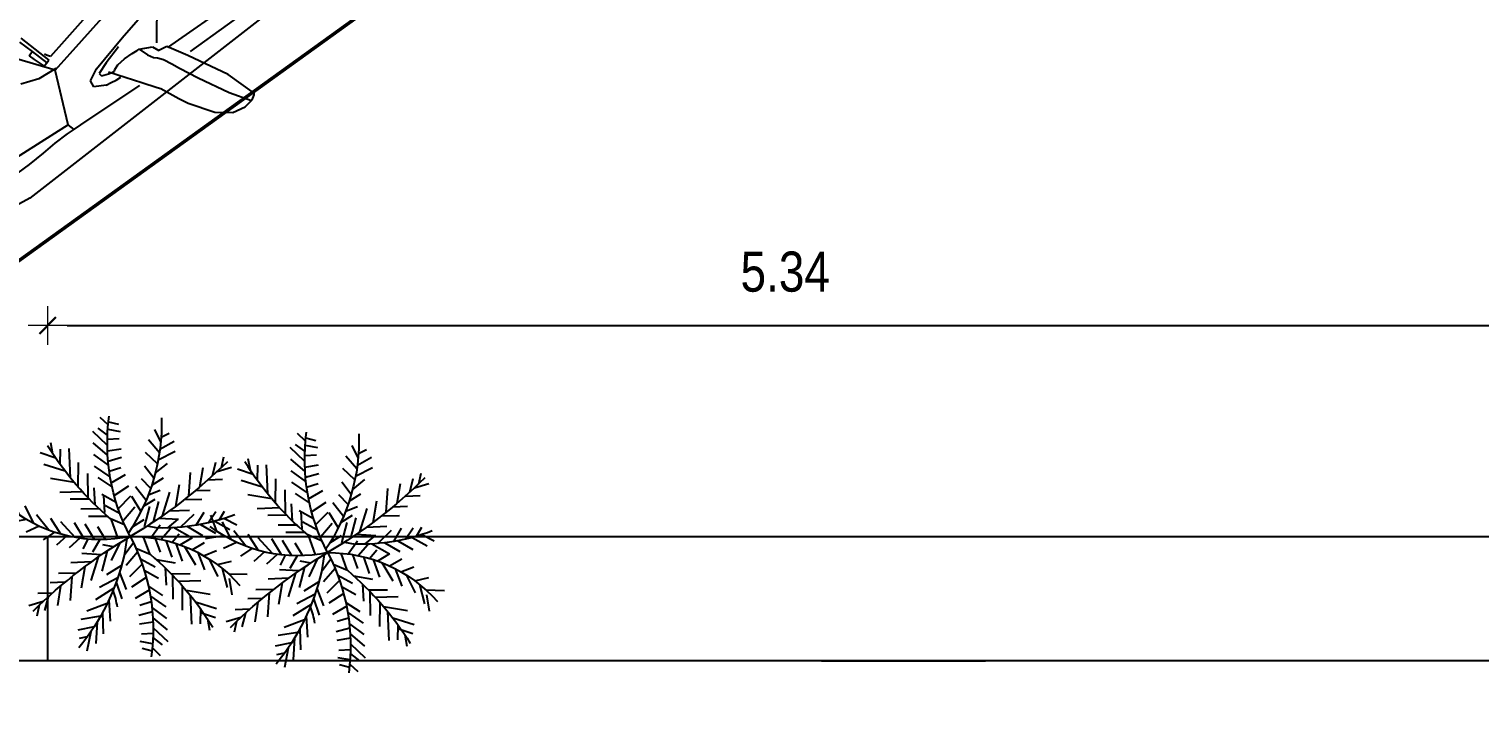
# Model space of a CAD drawing. Header units: millimetres. Extents: x 1904 to 2142, y -1319 to -1235.
# Drawn here: x 1995.59 to 2000.83, y -1252.68 to -1250.18 of the extents above; entities that cross this region are included whole.
import ezdxf

# ---------------------------------------------------------------- set-up
doc = ezdxf.new("R2010")
doc.units = ezdxf.units.MM
doc.header["$LTSCALE"] = 30
doc.linetypes.add('HIDDEN2', pattern=[0.1875, 0.125, -0.0625])
doc.layers.get('0').update_dxf_attribs({"linetype": 'CONTINUOUS'})
doc.layers.get('Defpoints').update_dxf_attribs({"linetype": 'CONTINUOUS'})
doc.layers.add('arquitetura', color=8, linetype='CONTINUOUS')
doc.layers.add('VE', color=118, linetype='CONTINUOUS')
doc.layers.add('E-Pen-C', color=4, linetype='CONTINUOUS', lineweight=15)
doc.layers.add('E-Pen-G', color=3, linetype='CONTINUOUS', lineweight=30)
doc.styles.add('F2', font='ARIALN.TTF')
doc.dimstyles.new('DIMENSION-1', dxfattribs={"dimtxt": 0.145, "dimasz": 0.07, "dimexe": 1, "dimexo": 0, "dimgap": 0.12, "dimtad": 1, "dimzin": 7, "dimdsep": 46, "dimtxsty": 'F2', "dimblk1": 'TRACO', "dimblk2": 'TRACO', "dimsah": 1, "dimcen": 1, "dimse1": 1, "dimse2": 1, "dimclrd": 4, "dimclre": 256, "dimclrt": 4, "dimadec": 8, "dimazin": 0, "dimtfac": 1, "dimtix": 1, "dimtmove": 2, "dimatfit": 3, "dimldrblk": 'TRACO', "dimfxl": 1, "dimtolj": 1, "dimtzin": 0, "dimarcsym": 0})

# ---------------------------------------------------------------- blocks, each defined once
blk = doc.blocks.new('TRACO')
at = {"layer": 'E-Pen-C'}
for p, q in [((0, 1), (0, -1)), ((-1, 0), (1, 0))]:
    blk.add_line(p, q, dxfattribs=at)
at = {"layer": 'E-Pen-G'}
blk.add_line((-0.424, -0.424), (0.424, 0.424), dxfattribs=at)
blk = doc.blocks.new('*D244')
at = {"layer": 'arquitetura', "color": 4, "linetype": 'Continuous', "lineweight": -2}
blk.add_line((1995.7263, -1251.252), (2000.9217, -1251.252), dxfattribs=at)
at = {"layer": 'Defpoints', "color": 0, "linetype": 'Continuous'}
for p in [(2000.9917, -1251.252), (1995.6563, -1252.4648), (2000.9917, -1252.4648)]:
    blk.add_point(p, dxfattribs=at)
at = {"layer": 'arquitetura', "color": 4, "linetype": 'Continuous', "lineweight": -2, "xscale": 0.07, "yscale": 0.07, "zscale": 0.07, "rotation": 180}
blk.add_blockref('TRACO', (1995.6563, -1251.252), dxfattribs=at)
at = {"layer": 'arquitetura', "color": 4, "linetype": 'Continuous', "lineweight": -2, "xscale": 0.07, "yscale": 0.07, "zscale": 0.07}
blk.add_blockref('TRACO', (2000.9917, -1251.252), dxfattribs=at)
at = {"layer": 'arquitetura', "color": 4, "linetype": 'Continuous', "insert": (1998.324, -1251.0579), "char_height": 0.145, "attachment_point": 5, "style": 'F2'}
blk.add_mtext('\\A1;5.34', dxfattribs=at)
blk = doc.blocks.new('Austin Mini dessus')
at = {"color": 8, "flags": 128}
for points in [[(1.0718, 3.8974), (1.1117, 3.9516)], [(1.1117, 3.9516), (1.1466, 3.978)], [(1.1466, 3.978), (1.1788, 3.984)], [(1.1671, 3.9332), (1.2, 3.9805)], [(1.1788, 3.984), (1.2025, 3.9796)], [(1.2159, 3.9699), (1.1905, 3.8965)], [(1.2025, 3.9796), (1.2133, 3.9732)], [(1.2133, 3.9732), (1.2159, 3.9699)], [(1.127, 3.8612), (1.1671, 3.9332)], [(1.0602, 3.8752), (1.0718, 3.8974)], [(1.1905, 3.8965), (1.1378, 3.8027)], [(1.0455, 3.8453), (1.0602, 3.8752)], [(1.1035, 3.8163), (1.127, 3.8612)], [(1.0093, 3.792), (1.0326, 3.8229)], [(1.0326, 3.8229), (1.0383, 3.8304)], [(1.0383, 3.8304), (1.0455, 3.8453)], [(1.0947, 3.7975), (1.1035, 3.8163)], [(0.6212, 3.7976), (0.674, 3.7963)], [(0.674, 3.7963), (0.7177, 3.7934)], [(0.7177, 3.7934), (0.7547, 3.7905)], [(0.7547, 3.7905), (0.7913, 3.7892)], [(0.7913, 3.7892), (0.8117, 3.7899)], [(0.8107, 3.7898), (0.8054, 3.7722)], [(0.8117, 3.7899), (0.831, 3.7901)], [(0.831, 3.7901), (0.8924, 3.7915)], [(0.8924, 3.7915), (1.0016, 3.7949)], [(0.9589, 3.7245), (1.0093, 3.792)], [(1.0753, 3.7651), (1.0842, 3.7768)], [(1.0842, 3.7768), (1.0947, 3.7975)], [(1.1378, 3.8027), (1.1088, 3.7563)], [(1.1489, 3.7991), (1.3693, 3.7967)], [(0.6405, 3.7634), (0.8064, 3.7721)], [(0.8054, 3.7722), (0.8566, 3.6469)], [(0.936, 3.7475), (0.9091, 3.7332)], [(0.936, 3.7475), (0.949, 3.7493)], [(0.949, 3.7493), (0.9623, 3.751)], [(0.9623, 3.751), (0.9758, 3.7525)], [(1.0506, 3.7228), (1.0594, 3.7455)], [(1.0594, 3.7455), (1.0677, 3.7588)], [(1.0677, 3.7588), (1.0753, 3.7651)], [(1.0806, 3.7369), (1.0877, 3.7528)], [(1.1088, 3.7563), (1.0877, 3.7528)], [(1.1098, 3.7592), (1.174, 3.7599)], [(1.174, 3.7599), (1.2419, 3.7604)], [(0.9091, 3.7332), (0.9111, 3.717)], [(0.9111, 3.717), (0.9395, 3.7016)], [(0.9383, 3.7145), (0.9395, 3.7228)], [(0.9665, 3.7034), (0.9383, 3.7145)], [(0.9395, 3.7228), (0.9564, 3.7282)], [(0.9564, 3.7282), (0.9673, 3.7309)], [(0.9673, 3.7309), (0.9712, 3.7316)], [(0.9712, 3.7316), (0.975, 3.7288)], [(0.975, 3.7288), (0.9869, 3.7238)], [(0.9869, 3.7238), (1.0083, 3.721)], [(1.0083, 3.721), (1.031, 3.7215)], [(1.031, 3.7215), (1.0455, 3.7223)], [(1.0455, 3.7223), (1.0506, 3.7228)], [(1.0506, 3.7228), (1.0806, 3.7369)], [(1.0947, 3.7351), (1.1565, 3.6487)], [(0.9395, 3.7016), (1.0331, 3.6766)], [(1.0136, 3.6893), (0.9665, 3.7034)], [(1.0331, 3.6766), (1.174, 3.6425)], [(0.8118, 3.6411), (0.769, 3.6265)], [(0.8566, 3.6469), (0.7958, 3.5707)], [(0.8596, 3.6444), (0.8118, 3.6411)], [(0.8566, 3.6469), (0.909, 3.6348)], [(0.8299, 3.5961), (0.835, 3.6098)], [(0.835, 3.6098), (0.8402, 3.6233)], [(0.8372, 3.5784), (0.8502, 3.6203)], [(0.8402, 3.6233), (0.8582, 3.6183)], [(0.8462, 3.577), (0.8582, 3.6183)], [(0.8604, 3.6051), (0.8577, 3.6008)], [(0.8634, 3.6093), (0.8604, 3.6051)], [(0.8666, 3.6133), (0.8634, 3.6093)], [(0.9143, 3.6021), (0.8666, 3.6133)], [(0.909, 3.6348), (1.0218, 3.609)], [(1.0183, 3.578), (0.9143, 3.6021)], [(0.8252, 3.5824), (0.8299, 3.5961)], [(0.8252, 3.5824), (0.8372, 3.5784)], [(0.8257, 3.5419), (0.8372, 3.5784)], [(0.8334, 3.5361), (0.8462, 3.577)]]:
    blk.add_lwpolyline(points, dxfattribs=at)
blk = doc.blocks.new('FLOR2')
at = {"layer": 'VE', "color": 8}
for p, q in [((-80.3, 253.3), (-101.6, 282.1)), ((-82.6, 266.8), (-71.8, 290.5)), ((53.2, 243.8), (73.7, 286)), ((-74.7, 224.4), (-101.7, 246.3)), ((-77.5, 238.1), (-64.7, 269)), ((-69.4, 199.7), (-47.7, 241.3)), ((52.3, 229.2), (26.3, 258.5)), ((53.7, 258.4), (40.8, 273)), ((51.1, 215.2), (79.6, 258.5)), ((-66.3, 186.3), (-93.5, 208.1)), ((-61.3, 166.2), (-30.7, 213.6)), ((49.4, 200.4), (16.6, 234.2)), ((43.9, 166.6), (16.6, 210)), ((48.1, 190.9), (79.6, 229.4)), ((-57.8, 153.1), (-91, 179.1)), ((-50.9, 128.4), (-27.3, 174.9)), ((34.9, 127.8), (16.6, 176)), ((42.1, 157.4), (74.8, 195.4)), ((174.2, 158.1), (152.7, 176.1)), ((187.8, 178.2), (161.1, 191.4)), ((197.1, 193.1), (174.8, 202.3)), ((193, 186.4), (218.9, 189.4)), ((-228.8, 121.8), (-258.8, 154)), ((-195.2, 116.4), (-211.3, 146.7)), ((-45.4, 110.2), (-82.7, 140.9)), ((-39.3, 91.1), (-19.9, 146.4)), ((27.5, 102.9), (6.9, 146.9)), ((141.8, 117.9), (121.5, 144.1)), ((157.5, 136.3), (134.7, 159.9)), ((166, 147.1), (213.3, 152.2)), ((179.9, 166.3), (207.2, 166.2)), ((-248.3, 123.4), (-282.9, 101.8)), ((-209.5, 119.1), (-251.1, 97.5)), ((-171.1, 110.4), (-216.8, 98.5)), ((-157.4, 106.1), (-168.5, 136.9)), ((-128.8, 95.1), (-135.3, 128.2)), ((-101.1, 81.5), (-107.5, 115.3)), ((-36.3, 82.2), (-75, 107.5)), ((-30.9, 66.6), (-12.1, 113)), ((17.2, 73.9), (2, 112.9)), ((23.1, 89.8), (60.2, 112.9)), ((30.7, 113.1), (65.1, 137.2)), ((105, 81.1), (89.8, 117)), ((125.4, 100.5), (108.7, 123.5)), ((134.9, 110.4), (178, 110.1)), ((150.9, 128.4), (195.6, 131.1)), ((-143, 100.9), (-184.2, 85)), ((-110.7, 86.6), (-160.6, 77.4)), ((-91.7, 76.1), (-133.4, 59.7)), ((-84.2, 71.5), (-80.2, 97.5)), ((-61, 55.7), (-56.7, 89.9)), ((-18.6, 33.4), (-9.2, 79.1)), ((54.7, 41.9), (48.8, 84.2)), ((81.1, 61.1), (66.9, 100.4)), ((97.7, 74.8), (137.5, 72.5)), ((115.6, 91), (160.4, 89.1)), ((161.6, 26), (195.9, 72.7)), ((189.8, 32.5), (233.7, 85.8)), ((228.3, 43.3), (249.4, 72.6)), ((256.3, 52.6), (276.4, 71.1)), ((-71.4, 63.1), (-110.4, 47.3)), ((-50.4, 47.4), (-82.6, 34.3)), ((-25, 50.2), (-47.6, 61.3)), ((-11.4, 15.4), (7.9, 51.4)), ((7.7, 13.9), (7.9, 51.4)), ((28.8, 25.6), (25.9, 67.6)), ((43.6, 34.6), (82.9, 28.8)), ((67, 50.6), (105.8, 45.4)), ((103.6, 16.2), (129.9, 47.5)), ((127.7, 19.7), (162.5, 64.9)), ((209.1, 37.6), (258.9, 19.8)), ((234.1, 50.4), (269.5, 38.8)), ((-190.4, -16.5), (-241.7, 10.1)), ((-162.2, -10.6), (-203.9, 23.1)), ((-138.3, -6.5), (-174.5, 20.9)), ((-104.1, -2.9), (-140.4, 24.4)), ((-79, 0.2), (-115.2, 27.6)), ((-34.8, -7.8), (-70.5, 0.7)), ((-27.9, 27.5), (-69, 0.4)), ((17.8, -11.5), (53.6, 12.1)), ((19.5, 20.2), (55.1, 11.7)), ((74.5, 13.1), (115.2, -7.4)), ((122.9, 19), (159.1, -8.4)), ((146.8, 23), (188.6, -10.7)), ((175.1, 28.9), (226.4, 2.4)), ((-260.6, -36.3), (-297.5, -24.2)), ((-224.4, -25.1), (-274.3, -7.4)), ((-243.7, -30.8), (-264.8, -60.1)), ((-205.1, -20), (-249, -73.3)), ((-176.9, -13.5), (-211.2, -60.3)), ((-143.1, -7.2), (-177.8, -52.5)), ((-119, -3.8), (-145.3, -35)), ((-82.4, -38.1), (-121.1, -32.9)), ((-90.2, -2.9), (-116.5, -34.1)), ((-59, -22.2), (-98.2, -16.3)), ((-70, -29.4), (-64.1, -71.7)), ((-43.8, -14.7), (-40.9, -56.7)), ((-17.4, -15.4), (-5.3, -45.9)), ((5.3, -32.4), (-13.4, -78.7)), ((32.9, -20.5), (32.1, -58.5)), ((42.4, -25.6), (71.3, -6.3)), ((54.4, -31.5), (57.1, -66)), ((66.1, -36.8), (101.2, -13.5)), ((88.6, -45.5), (126.2, -21)), ((109.3, -51.9), (156.4, -33)), ((240.1, -54.5), (268.6, -27.6)), ((-271.7, -40.1), (-291.8, -58.6)), ((-113, -62.3), (-152.8, -60)), ((-120.3, -68.7), (-105.1, -104.5)), ((-96.4, -48.6), (-82.2, -87.9)), ((-23.5, -56.8), (-61.5, -71.9)), ((15.6, -54.2), (-3.2, -100.5)), ((9.6, -37.7), (32.3, -48.8)), ((50.8, -62.6), (58.9, -94.5)), ((80.3, -42.5), (81.7, -68.7)), ((98.9, -48.8), (111.9, -80.7)), ((128.7, -56.7), (141.8, -87.8)), ((143.9, -59.5), (181, -35.7)), ((159, -61.7), (176, -89.7)), ((173.3, -63.2), (215.7, -42.4)), ((198, -64.3), (219.9, -90.7)), ((212.6, -64.1), (249.1, -34.6)), ((232.1, -62.8), (267.9, -88.5)), ((-150.3, -97.9), (-193.3, -97.6)), ((-131, -78.5), (-175.7, -76.6)), ((-140.7, -88), (-124, -111.1)), ((-28.9, -84.6), (-68.3, -95.7)), ((-31.5, -100), (-16.7, -124.3)), ((-25.5, -69.9), (-13.5, -100.4)), ((23.9, -78.7), (4.6, -133.9)), ((21, -69.7), (59.6, -95)), ((30, -97.7), (67.4, -128.4)), ((64.2, -73.5), (111.4, -79.4)), ((74.6, -82.5), (81.9, -127.1)), ((87.1, -94.1), (128.1, -98.7)), ((-181.4, -134.6), (-228.6, -139.7)), ((-166.3, -115.9), (-211, -118.7)), ((-172.9, -123.8), (-150, -147.4)), ((-157.1, -105.4), (-136.8, -131.7)), ((-37.2, -114.1), (-68.5, -119.5)), ((-39.9, -122.1), (-27.9, -152.6)), ((35.5, -115.9), (12, -162.5)), ((101.9, -109), (98.1, -145.2)), ((108.6, -116.2), (149.5, -121.2)), ((120.9, -130.2), (119.1, -162.8)), ((-195.2, -153.8), (-222.5, -153.8)), ((-203.2, -165.8), (-176.5, -178.9)), ((-189.5, -145.7), (-168.1, -163.6)), ((-59.4, -170.6), (-98.3, -175.1)), ((-45.5, -137.8), (-81, -147.5)), ((-50.1, -149.5), (-40.8, -185.5)), ((45.9, -153.7), (15.3, -201.1)), ((42.5, -140.6), (75.6, -166.6)), ((131.2, -142.8), (171.4, -148.5)), ((137.7, -151.4), (134.9, -176.1)), ((145.5, -162.1), (177.9, -167.4)), ((-208.4, -174), (-234.3, -177)), ((-212.4, -180.7), (-190.1, -189.9)), ((-71.3, -194.2), (-110.7, -203.1)), ((-75.6, -202), (-60.4, -237.2)), ((-63.4, -178.9), (-44, -219.3)), ((54.1, -187.2), (32.4, -228.8)), ((50.9, -173.8), (78.2, -195.6)), ((-84.5, -217), (-113.5, -232.1)), ((-90.3, -226.2), (-80.6, -245)), ((62.1, -225.6), (49.4, -256.6)), ((59.4, -211.9), (86.4, -233.9)), ((64.9, -240.8), (86.2, -269.6)), ((67.3, -254.3), (56.5, -278))]:
    blk.add_line(p, q, dxfattribs=at)
for centre, radius, start, end in [((1087.9, 462.4), 1186.7, 188.516, 202.6061), ((-486.5, 269.5), 540.3, 336.1944, 2.2987), ((-211.8, 435.3), 475.2, 295.4351, 330.987), ((-111.8, 349.6), 262, 304.4561, 313.2891), ((-266.2, -219.1), 342.9, 41.079, 90.2435), ((11.4, 742.8), 732.4, 273.4205, 291.3892), ((-26.8, -730.3), 732.4, 93.4205, 111.3892), ((196.4, -422.9), 475.2, 115.4351, 150.987), ((-481.7, 27.7), 466.5, 321.3423, 356.988), ((200.6, 278.7), 342.9, 232.5988, 281.7634), ((-1103.2, -449.9), 1186.7, 8.516, 22.6061), ((-241, -435.3), 473.3, 32.1218, 54.7349)]:
    blk.add_arc(centre, radius, start, end, dxfattribs=at)

msp = doc.modelspace()

# ---------------------------------------------------------------- linework, layer by layer
at = {"layer": 'arquitetura'}
for p, q in [((1995.6563, -1252.4648), (1986.5363, -1252.4648)), ((2000.9917, -1252.4648), (1993.4917, -1252.4648))]:
    msp.add_line(p, q, dxfattribs=at)
at = {"layer": 'arquitetura', "linetype": 'Continuous'}
for p, q in [((2000.9917, -1252.4648), (1991.9917, -1252.4648)), ((1998.5363, -1252.4648), (1998.5363, -1252.4635))]:
    msp.add_line(p, q, dxfattribs=at)
at = {"layer": 'arquitetura', "const_width": 0.0125}
msp.add_lwpolyline([(1991.6157, -1249.7855), (1993.544, -1252.4635), (2000.239, -1247.6428), (1998.3108, -1244.9648)], close=True, dxfattribs=at)
at = {"layer": 'arquitetura'}
msp.add_lwpolyline([(1994.655, -1247.8952), (1996.5282, -1246.6362), (1997.2581, -1245.9722), (1997.8353, -1245.7898), (1998.1091, -1245.6455), (1998.4059, -1245.9966), (1998.8201, -1246.3572), (1999.1535, -1247.0114), (1999.4199, -1247.4547), (1999.3819, -1247.8467), (1998.6453, -1248.6676), (1997.3449, -1249.4263), (1995.5912, -1250.7912), (1994.4853, -1251.396)], dxfattribs=at)
at = {"layer": 'arquitetura', "linetype": 'HIDDEN2'}
msp.add_lwpolyline([(1991.9917, -1252.4648), (1991.9917, -1252.0148), (2010.9667, -1252.0148), (2010.9667, -1252.4648)], close=True, dxfattribs=at)
at = {"layer": 'arquitetura'}
msp.add_lwpolyline([(1995.6563, -1252.4648), (1995.6563, -1252.0148), (2000.9963, -1252.0148), (2000.9963, -1252.4648)], close=True, dxfattribs=at)
at = {"layer": 'arquitetura', "linetype": 'Continuous'}
msp.add_lwpolyline([(1998.4551, -1252.4648), (1999.0479, -1252.4648)], dxfattribs=at)

# ---------------------------------------------------------------- block references
at = {"layer": 'arquitetura', "xscale": -1.5, "yscale": 1.5, "zscale": 1.5, "rotation": 215.3560608114845}
msp.add_blockref('Austin Mini dessus', (1991.4704, -1246.6105), dxfattribs=at)
at = {"layer": 'arquitetura', "ltscale": 0.35, "extrusion": (0, 0, -1), "xscale": 0.001523761191787727, "yscale": 0.001523761191787727, "zscale": -0.001523761191787727, "rotation": 216.8674586725334}
for p in [(-1995.97, -1252.0142), (-1996.6839, -1252.0727)]:
    msp.add_blockref('FLOR2', p, dxfattribs=at)

# ---------------------------------------------------------------- dimensions: what is measured, and where the dimension line sits
at = {"layer": 'arquitetura', "linetype": 'Continuous'}
dim = msp.add_linear_dim(base=(2000.9917, -1251.252), p1=(1995.6563, -1252.4648), p2=(2000.9917, -1252.4648), angle=180, dimstyle='DIMENSION-1', override={"dimadec": 0, "dimfxl": 0.06}, dxfattribs=at)
dim.commit()
dim.dimension.update_dxf_attribs({"geometry": '*D244', "text_midpoint": (1998.324, -1251.0579)})

doc.saveas('drawing.dxf')
